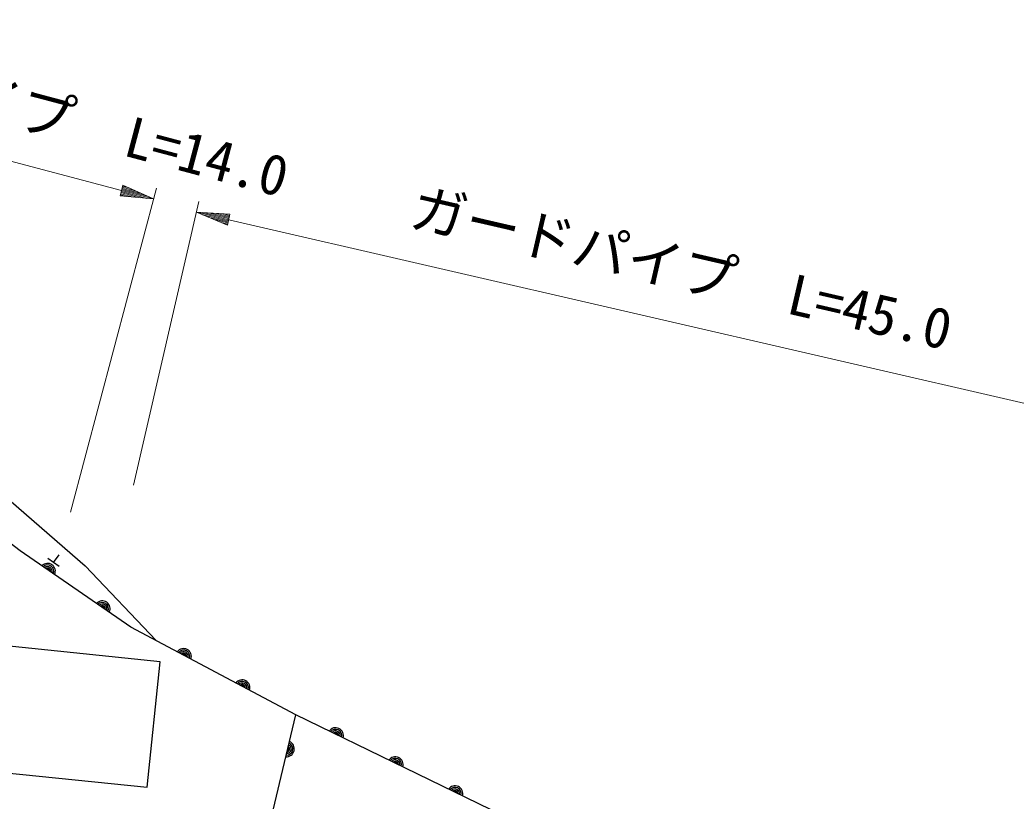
# Model space of a CAD drawing. Units: millimetres, scale not verified. Extents: x 40000 to 680000, y 20000 to 380000.
# Drawn here: x 434083 to 479114, y 300706 to 336014 of the extents above; entities that cross this region are included whole.
import ezdxf
from ezdxf.enums import TextEntityAlignment as Align

# ---------------------------------------------------------------- set-up
doc = ezdxf.new("R2010")
doc.units = ezdxf.units.MM
doc.header["$LTSCALE"] = 1000
doc.layers.add('M-BGD', color=7, linetype='Continuous', lineweight=25)
doc.layers.add('M-STR-HTXT', color=7, linetype='Continuous', lineweight=13)
doc.styles.add('ＭＳ ゴシック', font='')
doc.styles.get('ＭＳ ゴシック').set_extended_font_data('MS Gothic')

msp = doc.modelspace()

# ---------------------------------------------------------------- linework, layer by layer
at = {"layer": 'M-BGD'}
for p, q in [((435859, 311308), (435352, 311678)), ((435605, 311493), (435852, 311832))]:
    msp.add_line(p, q, dxfattribs=at)
for points in [[(466382, 294961), (446555, 304601), (439101, 308572), (434094, 312011), (428627, 316212)], [(432287, 315445), (437025, 311344), (440239, 307966)], [(435065, 297604), (435183, 298001), (444426, 295665), (446555, 304601)]]:
    msp.add_lwpolyline(points, dxfattribs=at)
msp.add_lwpolyline([(420848, 302931), (427151, 302284), (427089, 301672), (433235, 301041), (433333, 301996), (439837, 301328), (440420, 307002), (433015, 307763), (433334, 310867), (429655, 311244), (429766, 312323), (421895, 313131), (421692, 311155), (420314, 311297), (419901, 307273), (421279, 307132)], close=True, dxfattribs=at)
for centre, radius, start, end in [((435331, 311096), 354, 334.3168, 136.722), ((435331, 311096), 283, 336.5409, 134.498), ((435331, 311096), 212, 340.2872, 130.7517), ((435331, 311096), 142, 347.9989, 123.0399), ((435331, 311096), 100, 358.3166, 112.7223), ((435331, 311096), 100, 358.3166, 112.7223), ((437804, 309398), 354, 334.3168, 136.722), ((437804, 309398), 283, 336.5409, 134.498), ((437804, 309398), 212, 340.2872, 130.7517), ((437804, 309398), 142, 347.9989, 123.0399), ((437804, 309398), 100, 358.3166, 112.7223), ((437804, 309398), 100, 358.3166, 112.7223), ((441479, 307244), 354, 340.7479, 143.1531), ((441479, 307244), 283, 342.9719, 140.929), ((441479, 307244), 212, 346.7183, 137.1827), ((441479, 307244), 142, 354.43, 129.471), ((441479, 307244), 100, 4.7477, 119.1533), ((441479, 307244), 100, 4.7477, 119.1533), ((444126, 305833), 354, 340.7479, 143.1531), ((444126, 305833), 283, 342.9719, 140.929), ((444126, 305833), 212, 346.7183, 137.1827), ((444126, 305833), 142, 354.43, 129.471), ((444126, 305833), 100, 4.7477, 119.1533), ((444126, 305833), 100, 4.7477, 119.1533), ((448351, 303667), 354, 342.8678, 145.273), ((448351, 303667), 283, 345.0919, 143.049), ((448351, 303667), 212, 348.8382, 139.3026), ((448351, 303667), 142, 356.5499, 131.5909), ((448351, 303667), 100, 6.8676, 121.2733), ((448351, 303667), 100, 6.8676, 121.2733), ((446133, 303064), 354, 265.3997, 67.8049), ((446133, 303064), 283, 267.6237, 65.5808), ((446133, 303064), 212, 271.37, 61.8345), ((446133, 303064), 142, 279.0818, 54.1228), ((446133, 303064), 100, 289.3994, 43.8051), ((446133, 303064), 100, 289.3994, 43.8051), ((451049, 302356), 354, 342.8678, 145.273), ((451049, 302356), 283, 345.0919, 143.049), ((451049, 302356), 212, 348.8382, 139.3026), ((451049, 302356), 142, 356.5499, 131.5909), ((451049, 302356), 100, 6.8676, 121.2733), ((451049, 302356), 100, 6.8676, 121.2733), ((453747, 301044), 354, 342.8678, 145.273), ((453747, 301044), 283, 345.0919, 143.049), ((453747, 301044), 212, 348.8382, 139.3026), ((453747, 301044), 142, 356.5499, 131.5909), ((453747, 301044), 100, 6.8676, 121.2733), ((453747, 301044), 100, 6.8676, 121.2733)]:
    msp.add_arc(centre, radius, start, end, dxfattribs=at)
at = {"layer": 'M-STR-HTXT'}
for p, q in [((428216, 331080), (438672, 328304)), ((436365, 313765), (440250, 328403)), ((438736, 328546), (438608, 328063)), ((440122, 327920), (438672, 328304)), ((438685, 328353), (439845, 328045)), ((439568, 328170), (438698, 328401)), ((438711, 328449), (439291, 328296)), ((439014, 328421), (438724, 328498)), ((440122, 327920), (438736, 328546)), ((440122, 327920), (438608, 328063)), ((438911, 328034), (438621, 328111)), ((438634, 328159), (439214, 328006)), ((439516, 327977), (438647, 328208)), ((438659, 328256), (439819, 327948)), ((439211, 314981), (442172, 327808)), ((442060, 327321), (443465, 326740)), ((442060, 327321), (443578, 327227)), ((442060, 327321), (443521, 326984)), ((443510, 326935), (442341, 327205)), ((443533, 327032), (442363, 327302)), ((442622, 327089), (443499, 326886)), ((442667, 327284), (443544, 327081)), ((443488, 326837), (442903, 326972)), ((443555, 327130), (442970, 327265)), ((443274, 327246), (443566, 327179)), ((443465, 326740), (443578, 327227)), ((443521, 326984), (483354, 317786)), ((443184, 326856), (443476, 326789))]:
    msp.add_line(p, q, dxfattribs=at)

# ---------------------------------------------------------------- texts
at = {"layer": 'M-STR-HTXT', "style": 'ＭＳ ゴシック'}
for s, rotation, p in [('ガードパイプ  L=14.0', 345.137, (433701, 330659)), ('ガードパイプ  L=45.0', 346.998, (463663, 323359))]:
    msp.add_text(s, height=1833, rotation=rotation, dxfattribs=at).set_placement(p, align=Align.BOTTOM_CENTER)

doc.saveas('drawing.dxf')
